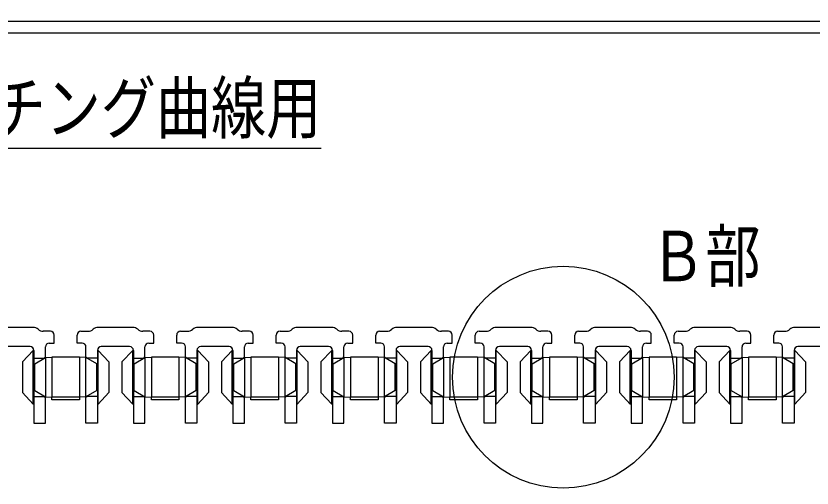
# Model space of a CAD drawing. Units: millimetres, scale not verified. Extents: x -819 to 819, y -558 to 522.
# Drawn here: x -73 to 135, y 58.9 to 182.2 of the extents above; entities that cross this region are included whole.
import ezdxf
from ezdxf.enums import TextEntityAlignment as Align

# ---------------------------------------------------------------- set-up
doc = ezdxf.new("R2010")
doc.units = ezdxf.units.MM
doc.header["$LTSCALE"] = 6
for name, color, linetype in [('0-0_計極細', 2, 'Continuous'), ('0-1_計細線', 3, 'Continuous'), ('0-5_寸法線', 7, 'Continuous')]:
    doc.layers.add(name, color=color, linetype=linetype)
doc.styles.add('ＭＳ ゴシック', font='')
doc.styles.get('ＭＳ ゴシック').set_extended_font_data('MS Gothic')

msp = doc.modelspace()

# ---------------------------------------------------------------- linework, layer by layer
at = {"layer": '0-0_計極細'}
for p, q in [((-68.499, 80.858), (-68.499, 94.858)), ((-51.499, 80.858), (-51.499, 94.858)), ((-42.499, 80.858), (-42.499, 94.858)), ((-25.499, 80.858), (-25.499, 94.858)), ((-16.499, 80.858), (-16.499, 94.858)), ((0.501, 80.858), (0.501, 94.858)), ((9.501, 80.858), (9.501, 94.858)), ((26.501, 80.858), (26.501, 94.858)), ((35.501, 80.858), (35.501, 94.858)), ((52.501, 80.858), (52.501, 94.858)), ((61.501, 80.858), (61.501, 94.858)), ((78.501, 80.858), (78.501, 94.858)), ((87.501, 80.858), (87.501, 94.858)), ((104.501, 80.858), (104.501, 94.858)), ((113.501, 80.858), (113.501, 94.858)), ((130.501, 80.858), (130.501, 94.858)), ((-65.299, 92.958), (-65.299, 82.758)), ((-63.599, 93.108), (-63.599, 82.608)), ((-56.399, 93.108), (-56.399, 82.608)), ((-54.699, 82.758), (-54.699, 92.958)), ((-39.299, 92.958), (-39.299, 82.758)), ((-37.599, 93.108), (-37.599, 82.608)), ((-30.399, 93.108), (-30.399, 82.608)), ((-28.699, 82.758), (-28.699, 92.958)), ((-13.299, 92.958), (-13.299, 82.758)), ((-11.599, 93.108), (-11.599, 82.608)), ((-4.399, 93.108), (-4.399, 82.608)), ((-2.699, 82.758), (-2.699, 92.958)), ((12.701, 92.958), (12.701, 82.758)), ((14.401, 93.108), (14.401, 82.608)), ((21.601, 93.108), (21.601, 82.608)), ((23.301, 82.758), (23.301, 92.958)), ((38.701, 92.958), (38.701, 82.758)), ((40.401, 93.108), (40.401, 82.608)), ((47.601, 93.108), (47.601, 82.608)), ((49.301, 82.758), (49.301, 92.958)), ((64.701, 92.958), (64.701, 82.758)), ((66.401, 93.108), (66.401, 82.608)), ((73.601, 93.108), (73.601, 82.608)), ((75.301, 82.758), (75.301, 92.958)), ((90.701, 92.958), (90.701, 82.758)), ((92.401, 93.108), (92.401, 82.608)), ((99.601, 93.108), (99.601, 82.608)), ((101.301, 82.758), (101.301, 92.958)), ((116.701, 92.958), (116.701, 82.758)), ((118.401, 93.108), (118.401, 82.608)), ((125.601, 93.108), (125.601, 82.608)), ((127.301, 82.758), (127.301, 92.958)), ((-68.099, 84.358), (-68.099, 91.358)), ((-51.899, 84.358), (-51.899, 91.358)), ((-42.099, 84.358), (-42.099, 91.358)), ((-25.899, 84.358), (-25.899, 91.358)), ((-16.099, 84.358), (-16.099, 91.358)), ((0.101, 84.358), (0.101, 91.358)), ((9.901, 84.358), (9.901, 91.358)), ((26.101, 84.358), (26.101, 91.358)), ((35.901, 84.358), (35.901, 91.358)), ((52.101, 84.358), (52.101, 91.358)), ((61.901, 84.358), (61.901, 91.358)), ((78.101, 84.358), (78.101, 91.358)), ((87.901, 84.358), (87.901, 91.358)), ((104.101, 84.358), (104.101, 91.358)), ((113.901, 84.358), (113.901, 91.358)), ((130.101, 84.358), (130.101, 91.358))]:
    msp.add_line(p, q, dxfattribs=at)
at = {"layer": '0-1_計細線'}
for p, q in [((-497.585, 180.769), (532.415, 180.769)), ((-499.499, 177.769), (530.501, 177.769)), ((-68.499, 100.858), (-77.499, 100.858)), ((-63.999, 99.858), (-65.853, 99.858)), ((-55.999, 99.858), (-54.145, 99.858)), ((-42.499, 100.858), (-51.499, 100.858)), ((-37.999, 99.858), (-39.853, 99.858)), ((-29.999, 99.858), (-28.145, 99.858)), ((-16.499, 100.858), (-25.499, 100.858)), ((-11.999, 99.858), (-13.853, 99.858)), ((-3.999, 99.858), (-2.145, 99.858)), ((9.501, 100.858), (0.501, 100.858)), ((14.001, 99.858), (12.147, 99.858)), ((22.001, 99.858), (23.855, 99.858)), ((35.501, 100.858), (26.501, 100.858)), ((40.001, 99.858), (38.147, 99.858)), ((48.001, 99.858), (49.855, 99.858)), ((61.501, 100.858), (52.501, 100.858)), ((66.001, 99.858), (64.147, 99.858)), ((74.001, 99.858), (75.855, 99.858)), ((87.501, 100.858), (78.501, 100.858)), ((92.001, 99.858), (90.147, 99.858)), ((100.001, 99.858), (101.855, 99.858)), ((113.501, 100.858), (104.501, 100.858)), ((118.001, 99.858), (116.147, 99.858)), ((126.001, 99.858), (127.855, 99.858)), ((139.501, 100.858), (130.501, 100.858)), ((-62.999, 96.758), (-62.999, 98.858)), ((-56.999, 96.758), (-56.999, 98.858)), ((-36.999, 96.758), (-36.999, 98.858)), ((-30.999, 96.758), (-30.999, 98.858)), ((-10.999, 96.758), (-10.999, 98.858)), ((-4.999, 96.758), (-4.999, 98.858)), ((15.001, 96.758), (15.001, 98.858)), ((21.001, 96.758), (21.001, 98.858)), ((41.001, 96.758), (41.001, 98.858)), ((47.001, 96.758), (47.001, 98.858)), ((67.001, 96.758), (67.001, 98.858)), ((73.001, 96.758), (73.001, 98.858)), ((93.001, 96.758), (93.001, 98.858)), ((99.001, 96.758), (99.001, 98.858)), ((119.001, 96.758), (119.001, 98.858)), ((125.001, 96.758), (125.001, 98.858)), ((-69.299, 95.858), (-76.699, 95.858)), ((-65.299, 93.158), (-65.299, 95.758)), ((-64.299, 96.758), (-62.999, 96.758)), ((-55.699, 96.758), (-56.999, 96.758)), ((-54.699, 93.158), (-54.699, 95.758)), ((-43.299, 95.858), (-50.699, 95.858)), ((-39.299, 93.158), (-39.299, 95.758)), ((-38.299, 96.758), (-36.999, 96.758)), ((-29.699, 96.758), (-30.999, 96.758)), ((-28.699, 93.158), (-28.699, 95.758)), ((-17.299, 95.858), (-24.699, 95.858)), ((-13.299, 93.158), (-13.299, 95.758)), ((-12.299, 96.758), (-10.999, 96.758)), ((-3.699, 96.758), (-4.999, 96.758)), ((-2.699, 93.158), (-2.699, 95.758)), ((8.701, 95.858), (1.301, 95.858)), ((12.701, 93.158), (12.701, 95.758)), ((13.701, 96.758), (15.001, 96.758)), ((22.301, 96.758), (21.001, 96.758)), ((23.301, 93.158), (23.301, 95.758)), ((34.701, 95.858), (27.301, 95.858)), ((38.701, 93.158), (38.701, 95.758)), ((39.701, 96.758), (41.001, 96.758)), ((48.301, 96.758), (47.001, 96.758)), ((49.301, 93.158), (49.301, 95.758)), ((60.701, 95.858), (53.301, 95.858)), ((64.701, 93.158), (64.701, 95.758)), ((65.701, 96.758), (67.001, 96.758)), ((74.301, 96.758), (73.001, 96.758)), ((75.301, 93.158), (75.301, 95.758)), ((86.701, 95.858), (79.301, 95.858)), ((90.701, 93.158), (90.701, 95.758)), ((91.701, 96.758), (93.001, 96.758)), ((100.301, 96.758), (99.001, 96.758)), ((101.301, 93.158), (101.301, 95.758)), ((112.701, 95.858), (105.301, 95.858)), ((116.701, 93.158), (116.701, 95.758)), ((117.701, 96.758), (119.001, 96.758)), ((126.301, 96.758), (125.001, 96.758)), ((127.301, 93.158), (127.301, 95.758)), ((138.701, 95.858), (131.301, 95.858)), ((-68.499, 94.858), (-71.299, 91.858)), ((-68.299, 94.858), (-68.499, 94.858)), ((-68.299, 94.858), (-68.299, 92.858)), ((-68.299, 94.858), (-68.299, 80.858)), ((-51.699, 94.858), (-51.699, 92.858)), ((-51.699, 94.858), (-51.499, 94.858)), ((-51.699, 94.858), (-51.699, 80.858)), ((-51.499, 94.858), (-48.699, 91.858)), ((-42.499, 94.858), (-45.299, 91.858)), ((-42.299, 94.858), (-42.499, 94.858)), ((-42.299, 94.858), (-42.299, 92.858)), ((-42.299, 94.858), (-42.299, 80.858)), ((-25.699, 94.858), (-25.699, 92.858)), ((-25.699, 94.858), (-25.499, 94.858)), ((-25.699, 94.858), (-25.699, 80.858)), ((-25.499, 94.858), (-22.699, 91.858)), ((-16.499, 94.858), (-19.299, 91.858)), ((-16.299, 94.858), (-16.499, 94.858)), ((-16.299, 94.858), (-16.299, 92.858)), ((-16.299, 94.858), (-16.299, 80.858)), ((0.301, 94.858), (0.301, 92.858)), ((0.301, 94.858), (0.501, 94.858)), ((0.301, 94.858), (0.301, 80.858)), ((0.501, 94.858), (3.301, 91.858)), ((9.501, 94.858), (6.701, 91.858)), ((9.701, 94.858), (9.501, 94.858)), ((9.701, 94.858), (9.701, 92.858)), ((9.701, 94.858), (9.701, 80.858)), ((26.301, 94.858), (26.301, 92.858)), ((26.301, 94.858), (26.501, 94.858)), ((26.301, 94.858), (26.301, 80.858)), ((26.501, 94.858), (29.301, 91.858)), ((35.501, 94.858), (32.701, 91.858)), ((35.701, 94.858), (35.501, 94.858)), ((35.701, 94.858), (35.701, 92.858)), ((35.701, 94.858), (35.701, 80.858)), ((52.301, 94.858), (52.301, 92.858)), ((52.301, 94.858), (52.501, 94.858)), ((52.301, 94.858), (52.301, 80.858)), ((52.501, 94.858), (55.301, 91.858)), ((61.501, 94.858), (58.701, 91.858)), ((61.701, 94.858), (61.501, 94.858)), ((61.701, 94.858), (61.701, 92.858)), ((61.701, 94.858), (61.701, 80.858)), ((78.301, 94.858), (78.301, 92.858)), ((78.301, 94.858), (78.501, 94.858)), ((78.301, 94.858), (78.301, 80.858)), ((78.501, 94.858), (81.301, 91.858)), ((87.501, 94.858), (84.701, 91.858)), ((87.701, 94.858), (87.501, 94.858)), ((87.701, 94.858), (87.701, 92.858)), ((87.701, 94.858), (87.701, 80.858)), ((104.301, 94.858), (104.301, 92.858)), ((104.301, 94.858), (104.501, 94.858)), ((104.301, 94.858), (104.301, 80.858)), ((104.501, 94.858), (107.301, 91.858)), ((113.501, 94.858), (110.701, 91.858)), ((113.701, 94.858), (113.501, 94.858)), ((113.701, 94.858), (113.701, 92.858)), ((113.701, 94.858), (113.701, 80.858)), ((130.301, 94.858), (130.301, 92.858)), ((130.301, 94.858), (130.501, 94.858)), ((130.301, 94.858), (130.301, 80.858)), ((130.501, 94.858), (133.301, 91.858)), ((-71.299, 91.858), (-71.299, 83.858)), ((-68.099, 91.358), (-65.299, 92.958)), ((-65.299, 92.958), (-63.599, 93.108)), ((-56.399, 93.108), (-63.599, 93.108)), ((-54.699, 92.958), (-56.399, 93.108)), ((-51.899, 91.358), (-54.699, 92.958)), ((-48.699, 91.858), (-48.699, 83.858)), ((-45.299, 91.858), (-45.299, 83.858)), ((-42.099, 91.358), (-39.299, 92.958)), ((-39.299, 92.958), (-37.599, 93.108)), ((-30.399, 93.108), (-37.599, 93.108)), ((-28.699, 92.958), (-30.399, 93.108)), ((-25.899, 91.358), (-28.699, 92.958)), ((-22.699, 91.858), (-22.699, 83.858)), ((-19.299, 91.858), (-19.299, 83.858)), ((-16.099, 91.358), (-13.299, 92.958)), ((-13.299, 92.958), (-11.599, 93.108)), ((-4.399, 93.108), (-11.599, 93.108)), ((-2.699, 92.958), (-4.399, 93.108)), ((0.101, 91.358), (-2.699, 92.958)), ((3.301, 91.858), (3.301, 83.858)), ((6.701, 91.858), (6.701, 83.858)), ((9.901, 91.358), (12.701, 92.958)), ((12.701, 92.958), (14.401, 93.108)), ((21.601, 93.108), (14.401, 93.108)), ((23.301, 92.958), (21.601, 93.108)), ((26.101, 91.358), (23.301, 92.958)), ((29.301, 91.858), (29.301, 83.858)), ((32.701, 91.858), (32.701, 83.858)), ((35.901, 91.358), (38.701, 92.958)), ((38.701, 92.958), (40.401, 93.108)), ((47.601, 93.108), (40.401, 93.108)), ((49.301, 92.958), (47.601, 93.108)), ((52.101, 91.358), (49.301, 92.958)), ((55.301, 91.858), (55.301, 83.858)), ((58.701, 91.858), (58.701, 83.858)), ((61.901, 91.358), (64.701, 92.958)), ((64.701, 92.958), (66.401, 93.108)), ((73.601, 93.108), (66.401, 93.108)), ((75.301, 92.958), (73.601, 93.108)), ((78.101, 91.358), (75.301, 92.958)), ((81.301, 91.858), (81.301, 83.858)), ((84.701, 91.858), (84.701, 83.858)), ((87.901, 91.358), (90.701, 92.958)), ((90.701, 92.958), (92.401, 93.108)), ((99.601, 93.108), (92.401, 93.108)), ((101.301, 92.958), (99.601, 93.108)), ((104.101, 91.358), (101.301, 92.958)), ((107.301, 91.858), (107.301, 83.858)), ((110.701, 91.858), (110.701, 83.858)), ((113.901, 91.358), (116.701, 92.958)), ((116.701, 92.958), (118.401, 93.108)), ((125.601, 93.108), (118.401, 93.108)), ((127.301, 92.958), (125.601, 93.108)), ((130.101, 91.358), (127.301, 92.958)), ((133.301, 91.858), (133.301, 83.858)), ((-68.299, 91.358), (-68.099, 91.358)), ((-51.699, 91.358), (-51.899, 91.358)), ((-42.299, 91.358), (-42.099, 91.358)), ((-25.699, 91.358), (-25.899, 91.358)), ((-16.299, 91.358), (-16.099, 91.358)), ((0.301, 91.358), (0.101, 91.358)), ((9.701, 91.358), (9.901, 91.358)), ((26.301, 91.358), (26.101, 91.358)), ((35.701, 91.358), (35.901, 91.358)), ((52.301, 91.358), (52.101, 91.358)), ((61.701, 91.358), (61.901, 91.358)), ((78.301, 91.358), (78.101, 91.358)), ((87.701, 91.358), (87.901, 91.358)), ((104.301, 91.358), (104.101, 91.358)), ((113.701, 91.358), (113.901, 91.358)), ((130.301, 91.358), (130.101, 91.358)), ((-68.499, 80.858), (-71.299, 83.858)), ((-68.299, 84.358), (-68.099, 84.358)), ((-68.099, 84.358), (-65.299, 82.758)), ((-51.899, 84.358), (-54.699, 82.758)), ((-51.699, 84.358), (-51.899, 84.358)), ((-51.499, 80.858), (-48.699, 83.858)), ((-42.499, 80.858), (-45.299, 83.858)), ((-42.299, 84.358), (-42.099, 84.358)), ((-42.099, 84.358), (-39.299, 82.758)), ((-25.899, 84.358), (-28.699, 82.758)), ((-25.699, 84.358), (-25.899, 84.358)), ((-25.499, 80.858), (-22.699, 83.858)), ((-16.499, 80.858), (-19.299, 83.858)), ((-16.299, 84.358), (-16.099, 84.358)), ((-16.099, 84.358), (-13.299, 82.758)), ((0.101, 84.358), (-2.699, 82.758)), ((0.301, 84.358), (0.101, 84.358)), ((0.501, 80.858), (3.301, 83.858)), ((9.501, 80.858), (6.701, 83.858)), ((9.701, 84.358), (9.901, 84.358)), ((9.901, 84.358), (12.701, 82.758)), ((26.101, 84.358), (23.301, 82.758)), ((26.301, 84.358), (26.101, 84.358)), ((26.501, 80.858), (29.301, 83.858)), ((35.501, 80.858), (32.701, 83.858)), ((35.701, 84.358), (35.901, 84.358)), ((35.901, 84.358), (38.701, 82.758)), ((52.101, 84.358), (49.301, 82.758)), ((52.301, 84.358), (52.101, 84.358)), ((52.501, 80.858), (55.301, 83.858)), ((61.501, 80.858), (58.701, 83.858)), ((61.701, 84.358), (61.901, 84.358)), ((61.901, 84.358), (64.701, 82.758)), ((78.101, 84.358), (75.301, 82.758)), ((78.301, 84.358), (78.101, 84.358)), ((78.501, 80.858), (81.301, 83.858)), ((87.501, 80.858), (84.701, 83.858)), ((87.701, 84.358), (87.901, 84.358)), ((87.901, 84.358), (90.701, 82.758)), ((104.101, 84.358), (101.301, 82.758)), ((104.301, 84.358), (104.101, 84.358)), ((104.501, 80.858), (107.301, 83.858)), ((113.501, 80.858), (110.701, 83.858)), ((113.701, 84.358), (113.901, 84.358)), ((113.901, 84.358), (116.701, 82.758)), ((130.101, 84.358), (127.301, 82.758)), ((130.301, 84.358), (130.101, 84.358)), ((130.501, 80.858), (133.301, 83.858)), ((-68.299, 82.858), (-68.299, 75.858)), ((-65.299, 82.758), (-63.599, 82.608)), ((-65.299, 75.858), (-65.299, 82.558)), ((-56.399, 82.608), (-63.599, 82.608)), ((-63.599, 81.908), (-63.599, 82.608)), ((-56.399, 81.908), (-63.599, 81.908)), ((-54.699, 82.758), (-56.399, 82.608)), ((-56.399, 82.608), (-56.399, 81.908)), ((-54.699, 75.858), (-54.699, 82.558)), ((-51.699, 82.858), (-51.699, 75.858)), ((-42.299, 82.858), (-42.299, 75.858)), ((-39.299, 82.758), (-37.599, 82.608)), ((-39.299, 75.858), (-39.299, 82.558)), ((-30.399, 82.608), (-37.599, 82.608)), ((-37.599, 81.908), (-37.599, 82.608)), ((-30.399, 81.908), (-37.599, 81.908)), ((-28.699, 82.758), (-30.399, 82.608)), ((-30.399, 82.608), (-30.399, 81.908)), ((-28.699, 75.858), (-28.699, 82.558)), ((-25.699, 82.858), (-25.699, 75.858)), ((-16.299, 82.858), (-16.299, 75.858)), ((-13.299, 82.758), (-11.599, 82.608)), ((-13.299, 75.858), (-13.299, 82.558)), ((-4.399, 82.608), (-11.599, 82.608)), ((-11.599, 81.908), (-11.599, 82.608)), ((-4.399, 81.908), (-11.599, 81.908)), ((-2.699, 82.758), (-4.399, 82.608)), ((-4.399, 82.608), (-4.399, 81.908)), ((-2.699, 75.858), (-2.699, 82.558)), ((0.301, 82.858), (0.301, 75.858)), ((9.701, 82.858), (9.701, 75.858)), ((12.701, 82.758), (14.401, 82.608)), ((12.701, 75.858), (12.701, 82.558)), ((21.601, 82.608), (14.401, 82.608)), ((14.401, 81.908), (14.401, 82.608)), ((21.601, 81.908), (14.401, 81.908)), ((23.301, 82.758), (21.601, 82.608)), ((21.601, 82.608), (21.601, 81.908)), ((23.301, 75.858), (23.301, 82.558)), ((26.301, 82.858), (26.301, 75.858)), ((35.701, 82.858), (35.701, 75.858)), ((38.701, 82.758), (40.401, 82.608)), ((38.701, 75.858), (38.701, 82.558)), ((47.601, 82.608), (40.401, 82.608)), ((40.401, 81.908), (40.401, 82.608)), ((47.601, 81.908), (40.401, 81.908)), ((49.301, 82.758), (47.601, 82.608)), ((47.601, 82.608), (47.601, 81.908)), ((49.301, 75.858), (49.301, 82.558)), ((52.301, 82.858), (52.301, 75.858)), ((61.701, 82.858), (61.701, 75.858)), ((64.701, 82.758), (66.401, 82.608)), ((64.701, 75.858), (64.701, 82.558)), ((73.601, 82.608), (66.401, 82.608)), ((66.401, 81.908), (66.401, 82.608)), ((73.601, 81.908), (66.401, 81.908)), ((75.301, 82.758), (73.601, 82.608)), ((73.601, 82.608), (73.601, 81.908)), ((75.301, 75.858), (75.301, 82.558)), ((78.301, 82.858), (78.301, 75.858)), ((87.701, 82.858), (87.701, 75.858)), ((90.701, 82.758), (92.401, 82.608)), ((90.701, 75.858), (90.701, 82.558)), ((99.601, 82.608), (92.401, 82.608)), ((92.401, 81.908), (92.401, 82.608)), ((99.601, 81.908), (92.401, 81.908)), ((101.301, 82.758), (99.601, 82.608)), ((99.601, 82.608), (99.601, 81.908)), ((101.301, 75.858), (101.301, 82.558)), ((104.301, 82.858), (104.301, 75.858)), ((113.701, 82.858), (113.701, 75.858)), ((116.701, 82.758), (118.401, 82.608)), ((116.701, 75.858), (116.701, 82.558)), ((125.601, 82.608), (118.401, 82.608)), ((118.401, 81.908), (118.401, 82.608)), ((125.601, 81.908), (118.401, 81.908)), ((127.301, 82.758), (125.601, 82.608)), ((125.601, 82.608), (125.601, 81.908)), ((127.301, 75.858), (127.301, 82.558)), ((130.301, 82.858), (130.301, 75.858)), ((-68.299, 80.858), (-68.499, 80.858)), ((-51.699, 80.858), (-51.499, 80.858)), ((-42.299, 80.858), (-42.499, 80.858)), ((-25.699, 80.858), (-25.499, 80.858)), ((-16.299, 80.858), (-16.499, 80.858)), ((0.301, 80.858), (0.501, 80.858)), ((9.701, 80.858), (9.501, 80.858)), ((26.301, 80.858), (26.501, 80.858)), ((35.701, 80.858), (35.501, 80.858)), ((52.301, 80.858), (52.501, 80.858)), ((61.701, 80.858), (61.501, 80.858)), ((78.301, 80.858), (78.501, 80.858)), ((87.701, 80.858), (87.501, 80.858)), ((104.301, 80.858), (104.501, 80.858)), ((113.701, 80.858), (113.501, 80.858)), ((130.301, 80.858), (130.501, 80.858)), ((-68.299, 75.858), (-65.299, 75.858)), ((-51.699, 75.858), (-54.699, 75.858)), ((-42.299, 75.858), (-39.299, 75.858)), ((-25.699, 75.858), (-28.699, 75.858)), ((-16.299, 75.858), (-13.299, 75.858)), ((0.301, 75.858), (-2.699, 75.858)), ((9.701, 75.858), (12.701, 75.858)), ((26.301, 75.858), (23.301, 75.858)), ((35.701, 75.858), (38.701, 75.858)), ((52.301, 75.858), (49.301, 75.858)), ((61.701, 75.858), (64.701, 75.858)), ((78.301, 75.858), (75.301, 75.858)), ((87.701, 75.858), (90.701, 75.858)), ((104.301, 75.858), (101.301, 75.858)), ((113.701, 75.858), (116.701, 75.858)), ((130.301, 75.858), (127.301, 75.858))]:
    msp.add_line(p, q, dxfattribs=at)
for points in [[(-68.299, 92.858), (-65.599, 92.858), (-65.299, 93.158)], [(-51.699, 92.858), (-54.399, 92.858), (-54.699, 93.158)], [(-42.299, 92.858), (-39.599, 92.858), (-39.299, 93.158)], [(-25.699, 92.858), (-28.399, 92.858), (-28.699, 93.158)], [(-16.299, 92.858), (-13.599, 92.858), (-13.299, 93.158)], [(0.301, 92.858), (-2.399, 92.858), (-2.699, 93.158)], [(9.701, 92.858), (12.401, 92.858), (12.701, 93.158)], [(26.301, 92.858), (23.601, 92.858), (23.301, 93.158)], [(35.701, 92.858), (38.401, 92.858), (38.701, 93.158)], [(52.301, 92.858), (49.601, 92.858), (49.301, 93.158)], [(61.701, 92.858), (64.401, 92.858), (64.701, 93.158)], [(78.301, 92.858), (75.601, 92.858), (75.301, 93.158)], [(87.701, 92.858), (90.401, 92.858), (90.701, 93.158)], [(104.301, 92.858), (101.601, 92.858), (101.301, 93.158)], [(113.701, 92.858), (116.401, 92.858), (116.701, 93.158)], [(130.301, 92.858), (127.601, 92.858), (127.301, 93.158)], [(-68.299, 82.858), (-65.599, 82.858), (-65.299, 82.558)], [(-51.699, 82.858), (-54.399, 82.858), (-54.699, 82.558)], [(-42.299, 82.858), (-39.599, 82.858), (-39.299, 82.558)], [(-25.699, 82.858), (-28.399, 82.858), (-28.699, 82.558)], [(-16.299, 82.858), (-13.599, 82.858), (-13.299, 82.558)], [(0.301, 82.858), (-2.399, 82.858), (-2.699, 82.558)], [(9.701, 82.858), (12.401, 82.858), (12.701, 82.558)], [(26.301, 82.858), (23.601, 82.858), (23.301, 82.558)], [(35.701, 82.858), (38.401, 82.858), (38.701, 82.558)], [(52.301, 82.858), (49.601, 82.858), (49.301, 82.558)], [(61.701, 82.858), (64.401, 82.858), (64.701, 82.558)], [(78.301, 82.858), (75.601, 82.858), (75.301, 82.558)], [(87.701, 82.858), (90.401, 82.858), (90.701, 82.558)], [(104.301, 82.858), (101.601, 82.858), (101.301, 82.558)], [(113.701, 82.858), (116.401, 82.858), (116.701, 82.558)], [(130.301, 82.858), (127.601, 82.858), (127.301, 82.558)]]:
    msp.add_lwpolyline(points, dxfattribs=at)
for centre, radius, start, end in [((-68.499, 98.858), 2, 48.59038, 90), ((-65.853, 101.858), 2, 228.59038, 270), ((-63.999, 98.858), 1, 0, 90), ((-55.999, 98.858), 1, 90, 180), ((-54.145, 101.858), 2, 270, 311.40962), ((-51.499, 98.858), 2, 90, 131.40962), ((-42.499, 98.858), 2, 48.59038, 90), ((-39.853, 101.858), 2, 228.59038, 270), ((-37.999, 98.858), 1, 0, 90), ((-29.999, 98.858), 1, 90, 180), ((-28.145, 101.858), 2, 270, 311.40962), ((-25.499, 98.858), 2, 90, 131.40962), ((-16.499, 98.858), 2, 48.59038, 90), ((-13.853, 101.858), 2, 228.59038, 270), ((-11.999, 98.858), 1, 0, 90), ((-3.999, 98.858), 1, 90, 180), ((-2.145, 101.858), 2, 270, 311.40962), ((0.501, 98.858), 2, 90, 131.40962), ((9.501, 98.858), 2, 48.59038, 90), ((12.147, 101.858), 2, 228.59038, 270), ((14.001, 98.858), 1, 0, 90), ((22.001, 98.858), 1, 90, 180), ((23.855, 101.858), 2, 270, 311.40962), ((26.501, 98.858), 2, 90, 131.40962), ((35.501, 98.858), 2, 48.59038, 90), ((38.147, 101.858), 2, 228.59038, 270), ((40.001, 98.858), 1, 0, 90), ((48.001, 98.858), 1, 90, 180), ((49.855, 101.858), 2, 270, 311.40962), ((52.501, 98.858), 2, 90, 131.40962), ((61.501, 98.858), 2, 48.59038, 90), ((64.147, 101.858), 2, 228.59038, 270), ((66.001, 98.858), 1, 0, 90), ((74.001, 98.858), 1, 90, 180), ((75.855, 101.858), 2, 270, 311.40962), ((78.501, 98.858), 2, 90, 131.40962), ((87.501, 98.858), 2, 48.59038, 90), ((90.147, 101.858), 2, 228.59038, 270), ((92.001, 98.858), 1, 0, 90), ((100.001, 98.858), 1, 90, 180), ((101.855, 101.858), 2, 270, 311.40962), ((104.501, 98.858), 2, 90, 131.40962), ((113.501, 98.858), 2, 48.59038, 90), ((116.147, 101.858), 2, 228.59038, 270), ((118.001, 98.858), 1, 0, 90), ((126.001, 98.858), 1, 90, 180), ((127.855, 101.858), 2, 270, 311.40962), ((130.501, 98.858), 2, 90, 131.40962), ((-69.299, 94.858), 1, 0, 90), ((-64.299, 95.758), 1, 90, 180), ((-55.699, 95.758), 1, 0, 90), ((-50.699, 94.858), 1, 90, 180), ((-43.299, 94.858), 1, 0, 90), ((-38.299, 95.758), 1, 90, 180), ((-29.699, 95.758), 1, 0, 90), ((-24.699, 94.858), 1, 90, 180), ((-17.299, 94.858), 1, 0, 90), ((-12.299, 95.758), 1, 90, 180), ((-3.699, 95.758), 1, 0, 90), ((1.301, 94.858), 1, 90, 180), ((8.701, 94.858), 1, 0, 90), ((13.701, 95.758), 1, 90, 180), ((22.301, 95.758), 1, 0, 90), ((27.301, 94.858), 1, 90, 180), ((34.701, 94.858), 1, 0, 90), ((39.701, 95.758), 1, 90, 180), ((48.301, 95.758), 1, 0, 90), ((53.301, 94.858), 1, 90, 180), ((60.701, 94.858), 1, 0, 90), ((65.701, 95.758), 1, 90, 180), ((74.301, 95.758), 1, 0, 90), ((79.301, 94.858), 1, 90, 180), ((86.701, 94.858), 1, 0, 90), ((91.701, 95.758), 1, 90, 180), ((100.301, 95.758), 1, 0, 90), ((105.301, 94.858), 1, 90, 180), ((112.701, 94.858), 1, 0, 90), ((117.701, 95.758), 1, 90, 180), ((126.301, 95.758), 1, 0, 90), ((131.301, 94.858), 1, 90, 180)]:
    msp.add_arc(centre, radius, start, end, dxfattribs=at)
at = {"layer": '0-5_寸法線'}
msp.add_lwpolyline([(-229.315, 222.465), (-209.263, 147.629), (6.737, 147.629)], dxfattribs=at)
msp.add_circle((70.001, 87.858), 28.947, dxfattribs=at)

# ---------------------------------------------------------------- texts
at = {"layer": '0-5_寸法線', "style": 'ＭＳ ゴシック', "width": 0.8}
for s, p in [('プール用樹脂グレーチング曲線用', (-209.263, 147.629)), ('Ｂ部', (92.718, 108.931))]:
    msp.add_text(s, height=13.2, dxfattribs=at).set_placement(p, align=Align.BOTTOM_LEFT)

doc.saveas('drawing.dxf')
